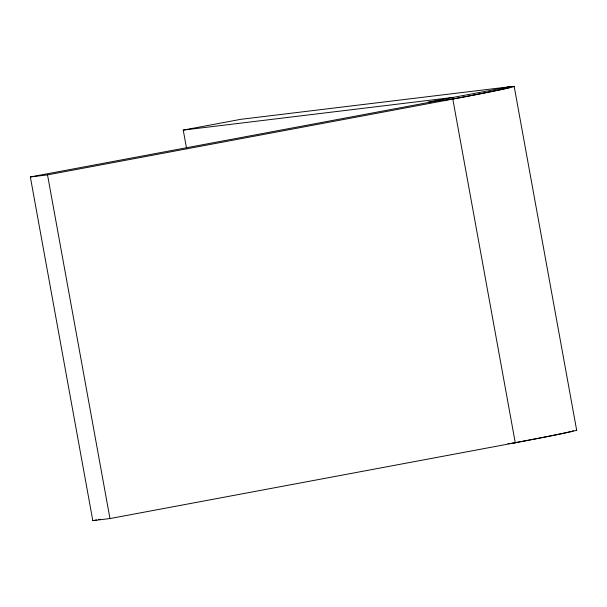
<?xml version="1.0" encoding="UTF-8"?>
<svg xmlns="http://www.w3.org/2000/svg" width="607" height="607" viewBox="0 0 607 607"><rect width="100%" height="100%" fill="white"/><g stroke="black" fill="none" stroke-linecap="round" stroke-linejoin="round"><path stroke-width="0.91" d="M186.622 148.723L183.231 130.095L240.888 119.313L510.646 86.642A87.34 1.525 -10.3 0 1 452.807 99.07L47.513 174.877L30.35 176.956L92.81 520.639L109.973 518.56L515.267 442.753A87.34 1.525 -10.3 0 0 576.551 430.044M510.646 86.642L428.284 102.044L452.807 99.07L515.267 442.753L511.572 443.201M30.35 176.956L435.644 101.149M92.81 520.639L96.536 519.941M98.395 519.592L100.261 519.243M183.231 130.095L452.997 97.424M507.945 443.634L509.85 443.406M514.19 86.475L576.65 430.151M47.513 174.877L109.973 518.56M507.353 87.256A83.849 1.464 -10.3 0 1 451.828 99.191M572.978 430.659A83.849 1.464 -10.3 0 1 572.545 431.053M570.99 431.486A83.849 1.464 -10.3 0 1 531.155 439.673M530.207 439.855A83.849 1.464 -10.3 0 1 514.288 442.867"/></g></svg>
